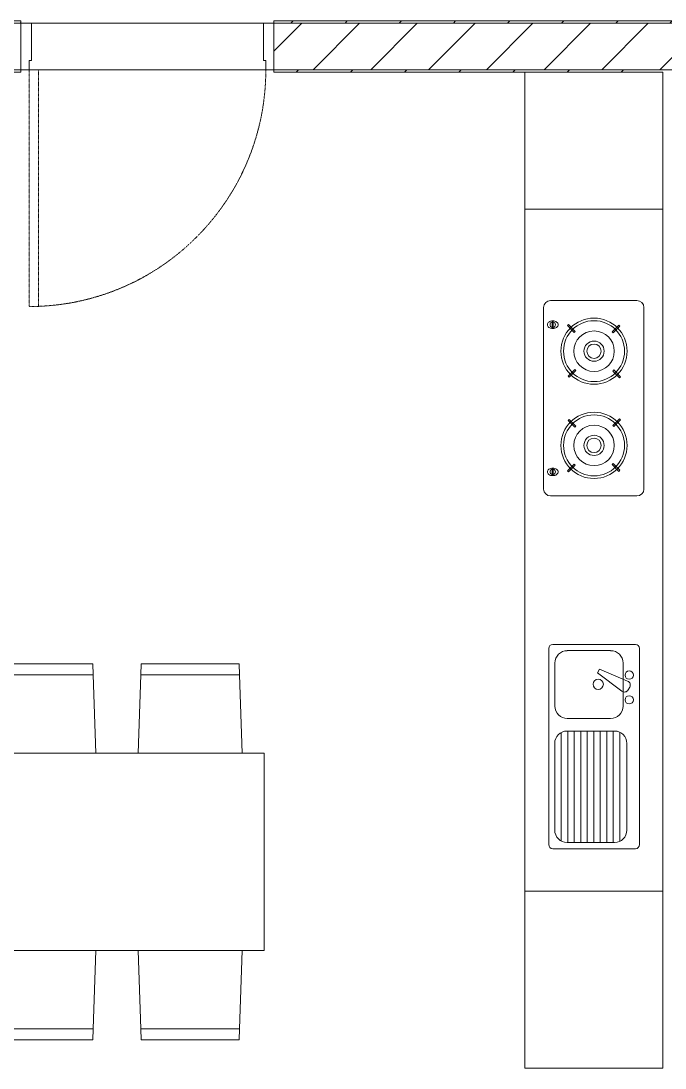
# Model space of a CAD drawing. Header units: millimetres. Extents: x -24439 to 198341, y -52871 to 149926.
# Drawn here: x 100278 to 103053, y 29037 to 33547 of the extents above; entities that cross this region are included whole.
import ezdxf

# ---------------------------------------------------------------- set-up
doc = ezdxf.new("R2010")
doc.units = ezdxf.units.MM
doc.linetypes.add('Grid Line', pattern=[22.225, 12.7, -3.175, 3.175, -3.175])
doc.linetypes.add('NET VAN', pattern=[1.06, 0.53, -0.53])
for name, color, linetype, lineweight in [('0-1', 7, 'Continuous', 5), ('A-DETL-GENF-2', 9, 'NET VAN', 9), ('A-DOOR', 31, 'Continuous', 9), ('A-DOOR-FRAM', 31, 'Continuous', 9), ('A-FLOR-1', 9, 'Continuous', 9), ('A-WALL', 113, 'Continuous', 9), ('A-WALL-3', 113, 'Continuous', 18), ('A-WALL-PATT-2', 9, 'Continuous', 9), ('A-WALL-PATT-3', 111, 'Continuous', 9), ('I-FURN', 30, 'Continuous', 9), ('I-FURN-1', 9, 'Continuous', 9), ('I-WALL-1', 253, 'Continuous', 18), ('I-WALL-3', 2, 'Continuous', 18), ('S-GRID-1', 1, 'Grid Line', 9)]:
    doc.layers.add(name, color=color, linetype=linetype, lineweight=lineweight)
pattern_1 = [(45, (0, 0), (-116.67262, 116.67262), [])]

# ---------------------------------------------------------------- blocks, each defined once
blk = doc.blocks.new('HE BEP A - HE BEP A-431959-TKCS_MB ĐỊNH VỊ CAO ĐỘ THIẾT KẾ')
at = {"layer": 'I-FURN'}
for p, q in [((3.5, -11), (765.9, -11)), ((3.5, -605.3), (3.5, -11)), ((765.9, -11), (765.9, -605.3)), ((765.9, -11), (765.9, -605.3)), ((4293.5, -11), (765.9, -11)), ((3703.5, -605.3), (3703.5, -11)), ((948.4, -131.7), (948.4, -487.8)), ((1810.5, -114.2), (965.9, -114.2)), ((1828, -487.8), (1828, -131.7)), ((2467.5, -494.2), (2467.5, -122.2)), ((3279.1, -92.2), (2497.5, -92.2)), ((2555.1, -129.3), (2587.6, -129.3)), ((2555.1, -133.3), (2555.1, -129.3)), ((2587.6, -133.3), (2555.1, -133.3)), ((2587.6, -129.3), (2587.6, -133.3)), ((3189, -129.3), (3189, -133.3)), ((3221.5, -129.3), (3189, -129.3)), ((3189, -133.3), (3221.5, -133.3)), ((3221.5, -133.3), (3221.5, -129.3)), ((3309.1, -494.2), (3309.1, -122.2)), ((981.5, -167.9), (1448.7, -167.9)), ((1028.4, -139.9), (1401.8, -139.9)), ((1562.5, -140.8), (1747.9, -140.8)), ((975, -397.7), (975, -193.3)), ((975, -195.9), (1455.1, -195.9)), ((975, -223.9), (1455.1, -223.9)), ((1455.1, -193.3), (1455.1, -397.7)), ((1509.1, -380.9), (1509.1, -194.2)), ((1801.3, -194.2), (1801.3, -380.9)), ((2575.3, -194.9), (2570.9, -199.3)), ((2570.9, -199.3), (2600, -228.4)), ((2604.4, -224), (2575.3, -194.9)), ((2600, -228.4), (2604.4, -224)), ((2792.8, -197.7), (2763.7, -226.8)), ((2768.1, -231.2), (2797.2, -202)), ((2797.2, -202), (2792.8, -197.7)), ((2979.4, -202), (2983.8, -197.7)), ((3008.5, -231.2), (2979.4, -202)), ((2983.8, -197.7), (3012.9, -226.8)), ((3172.2, -224), (3201.4, -194.9)), ((3176.6, -228.4), (3172.2, -224)), ((3205.8, -199.3), (3176.6, -228.4)), ((3201.4, -194.9), (3205.8, -199.3)), ((975, -251.9), (1455.1, -251.9)), ((2763.7, -226.8), (2768.1, -231.2)), ((3012.9, -226.8), (3008.5, -231.2)), ((975, -279.9), (1455.1, -279.9)), ((975, -307.9), (1455.1, -307.9)), ((975, -335.9), (1455.1, -335.9)), ((1706.2, -324.4), (1627.3, -429.4)), ((1670.1, -454.1), (1721.6, -333.3)), ((1721.6, -333.3), (1706.2, -324.4)), ((975, -363.9), (1455.1, -363.9)), ((975, -391.9), (1455.1, -391.9)), ((2573.6, -416.8), (2602.8, -387.7)), ((2607.1, -392.1), (2578, -421.2)), ((2602.8, -387.7), (2607.1, -392.1)), ((2766.5, -394.9), (2770.8, -390.5)), ((2795.6, -424), (2766.5, -394.9)), ((2770.8, -390.5), (2800, -419.6)), ((3005.8, -390.5), (2976.7, -419.6)), ((2981.1, -424), (3010.2, -394.9)), ((3010.2, -394.9), (3005.8, -390.5)), ((3173.9, -387.7), (3169.5, -392.1)), ((3169.5, -392.1), (3198.6, -421.2)), ((3203, -416.8), (3173.9, -387.7)), ((979.9, -419.9), (1450.3, -419.9)), ((1747.9, -434.2), (1562.5, -434.2)), ((2578, -421.2), (2573.6, -416.8)), ((2800, -419.6), (2795.6, -424)), ((2976.7, -419.6), (2981.1, -424)), ((3198.6, -421.2), (3203, -416.8)), ((1401.8, -451.1), (1028.4, -451.1)), ((1644.6, -463.3), (1632.2, -456.1)), ((965.9, -505.3), (1810.5, -505.3)), ((3279.1, -524.2), (2497.5, -524.2)), ((765.9, -605.3), (3.5, -605.3)), ((765.9, -605.3), (4293.5, -605.3))]:
    blk.add_line(p, q, dxfattribs=at)
for centre, radius in [((2685.4, -309.4), 142.6), ((2685.4, -309.4), 131.3), ((3091.2, -309.4), 142.6), ((3091.2, -309.4), 131.3), ((2685.4, -309.4), 87.2), ((3091.2, -309.4), 87.2), ((2685.4, -309.4), 43.6), ((3091.2, -309.4), 43.6), ((1656.3, -327.5), 22.2), ((2685.4, -309.4), 30.9), ((3091.2, -309.4), 30.9), ((1589.4, -460.9), 17.8), ((1696.1, -460.9), 17.8)]:
    blk.add_circle(centre, radius, dxfattribs=at)
for centre, radius, start, end in [((965.9, -131.7), 17.5, 90, 180), ((1810.5, -131.7), 17.5, 0, 90), ((2497.5, -122.2), 30, 90, 180), ((2588.6, -131.7), 33.5, 163.9419, 180), ((2588.6, -131.7), 33.5, 180, 196.0581), ((2580.1, -129.2), 24.7, 145.204, 163.9419), ((2571.3, -131.3), 11.6, 9.7177, 170.2823), ((2571.3, -131.3), 11.6, 189.9102, 350.0898), ((2574.8, -125.5), 18.1, 120.7976, 145.204), ((2571.4, -119.8), 11.5, 90, 120.7976), ((2571.4, -119.8), 11.5, 59.2024, 90), ((2568, -125.5), 18.1, 34.796, 59.2024), ((2562.6, -129.2), 24.7, 16.0581, 34.796), ((2554.1, -131.7), 33.5, 0, 16.0581), ((2554.1, -131.7), 33.5, 343.9419, 0), ((3222.5, -131.7), 33.5, 163.9419, 180), ((3222.5, -131.7), 33.5, 180, 196.0581), ((3214, -129.2), 24.7, 145.204, 163.9419), ((3208.7, -125.5), 18.1, 120.7976, 145.204), ((3205.3, -131.3), 11.6, 9.7177, 170.2823), ((3205.3, -131.3), 11.6, 189.9102, 350.0898), ((3205.3, -119.8), 11.5, 90, 120.7976), ((3205.3, -119.8), 11.5, 59.2024, 90), ((3201.9, -125.5), 18.1, 34.796, 59.2024), ((3196.5, -129.2), 24.7, 16.0581, 34.796), ((3188, -131.7), 33.5, 0, 16.0581), ((3188, -131.7), 33.5, 343.9419, 0), ((3279.1, -122.2), 30, 360, 90), ((1028.4, -193.3), 53.3, 90, 180), ((1401.8, -193.3), 53.3, 0, 90), ((1562.5, -194.2), 53.3, 90, 180), ((1747.9, -194.2), 53.3, 0, 90), ((2580.1, -134.1), 24.7, 196.0581, 214.796), ((2574.8, -137.9), 18.1, 214.796, 239.2024), ((2571.4, -143.6), 11.5, 239.2024, 270), ((2571.4, -143.6), 11.5, 270, 300.7976), ((2568, -137.9), 18.1, 300.7976, 325.204), ((2562.6, -134.1), 24.7, 325.204, 343.9419), ((3214, -134.1), 24.7, 196.0581, 214.796), ((3208.7, -137.9), 18.1, 214.796, 239.2024), ((3205.3, -143.6), 11.5, 239.2024, 270), ((3205.3, -143.6), 11.5, 270, 300.7976), ((3201.9, -137.9), 18.1, 300.7976, 325.204), ((3196.5, -134.1), 24.7, 325.204, 343.9419), ((1028.4, -397.7), 53.3, 180, 270), ((1401.8, -397.7), 53.3, 270, 0), ((1562.5, -380.9), 53.3, 180, 270), ((1747.9, -380.9), 53.3, 270, 0), ((1641, -440.7), 17.8, 140.5382, 240.0479), ((965.9, -487.8), 17.5, 180, 270), ((1653.4, -447.9), 17.8, 240.0479, 339.4621), ((1810.5, -487.8), 17.5, 270, 0), ((2497.5, -494.2), 30, 180, 270), ((3279.1, -494.2), 30, 270, 0)]:
    blk.add_arc(centre, radius, start, end, dxfattribs=at)
at = {"layer": 'I-FURN-1'}
for p, q in [((3.5, -11), (4293.5, -11)), ((3.5, -605.3), (3.5, -11)), ((4293.5, -605.3), (3.5, -605.3))]:
    blk.add_line(p, q, dxfattribs=at)
blk = doc.blocks.new('RES_BAN AN 1 - RES_BAN AN 1-851490-TKCS_MB ĐỊNH VỊ CAO ĐỘ THIẾT KẾ')
at = {"layer": 'I-FURN-1'}
for p, q in [((-425, -11.8), (-425, -1275)), ((425, -1275), (425, -11.8)), ((-761.9, -113.5), (-809.6, -115.1)), ((-809.6, -115.1), (-809.6, -536.9)), ((-761.9, -113.5), (-425, -102.3)), ((-761.9, -538.5), (-761.9, -113.5)), ((-761.9, -538.5), (-761.9, -113.5)), ((-425, -102.3), (-425, -549.7)), ((425, -102.3), (425, -549.7)), ((761.9, -113.5), (425, -102.3)), ((761.9, -538.5), (761.9, -113.5)), ((761.9, -113.5), (761.9, -538.5)), ((809.6, -115.1), (761.9, -113.5)), ((809.6, -536.9), (809.6, -115.1)), ((-809.6, -536.9), (-761.9, -538.5)), ((-425, -549.7), (-761.9, -538.5)), ((425, -549.7), (761.9, -538.5)), ((761.9, -538.5), (809.6, -536.9)), ((-809.6, -745.3), (-761.9, -743.8)), ((-809.6, -1167.2), (-809.6, -745.3)), ((-761.9, -743.8), (-425, -732.5)), ((-761.9, -1168.8), (-761.9, -743.8)), ((-761.9, -743.8), (-761.9, -1168.8)), ((-425, -732.5), (-425, -1180)), ((425, -732.5), (425, -1180)), ((761.9, -743.8), (425, -732.5)), ((761.9, -743.8), (809.6, -745.3)), ((761.9, -1168.8), (761.9, -743.8)), ((761.9, -1168.8), (761.9, -743.8)), ((809.6, -745.3), (809.6, -1167.2)), ((-761.9, -1168.8), (-809.6, -1167.2)), ((-425, -1180), (-761.9, -1168.8)), ((425, -1180), (761.9, -1168.8)), ((809.6, -1167.2), (761.9, -1168.8)), ((-425, -1275), (425, -1275))]:
    blk.add_line(p, q, dxfattribs=at)
blk = doc.blocks.new('NCV_TKTC_TANG 1_rvt-1-TKCS_MB ĐỊNH VỊ CAO ĐỘ THIẾT KẾ')
at = {"layer": 'A-WALL-PATT-2'}
h = blk.add_hatch(dxfattribs=at)
h.set_pattern_fill('FP_3', color=256, style=0, pattern_type=2)
h.set_pattern_definition(pattern_1)
h.paths.add_polyline_path([(100187.6, 33326.9), (100277.6, 33326.9), (100277.6, 33336.9), (100177.6, 33336.9), (100177.6, 33326.9)])
h.paths.add_polyline_path([(101376.3, 33326.9), (103052.6, 33326.9), (103052.6, 33336.9), (101367.6, 33336.9), (101367.6, 33326.9)])
at = {"layer": 'A-FLOR-1'}
for p, q in [((101322.6, 33536.9), (100322.6, 33536.9)), ((101332.6, 33336.9), (100312.6, 33336.9)), ((100312.6, 33336.9), (101332.6, 33336.9))]:
    blk.add_line(p, q, dxfattribs=at)
at = {"layer": 'I-WALL-1'}
for p, q in [((100277.6, 33336.9), (100177.6, 33336.9)), ((100277.6, 33326.9), (100277.6, 33336.9)), ((103052.6, 33336.9), (101367.6, 33336.9)), ((101367.6, 33336.9), (101367.6, 33326.9)), ((100187.6, 33326.9), (100277.6, 33326.9)), ((101367.6, 33326.9), (103042.6, 33326.9))]:
    blk.add_line(p, q, dxfattribs=at)
at = {"layer": 'I-FURN-1', "rotation": 89.99999999999955}
for name, p in [('HE BEP A - HE BEP A-431959-TKCS_MB ĐỊNH VỊ CAO ĐỘ THIẾT KẾ', (102437.2, 29033.4)), ('RES_BAN AN 1 - RES_BAN AN 1-851490-TKCS_MB ĐỊNH VỊ CAO ĐỘ THIẾT KẾ', (100050.8, 29968.2))]:
    blk.add_blockref(name, p, dxfattribs=at)
blk = doc.blocks.new('FD_05 - FD_05-1000x2200mm-835434-TKCS_MB ĐỊNH VỊ CAO ĐỘ THIẾT KẾ')
at = {"layer": 'A-DETL-GENF-2'}
for p, q in [((470, 100), (470, 1120)), ((470, 1120), (510, 1120)), ((510, 1120), (510, 100)), ((510, 100), (470, 100))]:
    blk.add_line(p, q, dxfattribs=at)
blk.add_arc((510, 100), 1020, 92.2475, 180, dxfattribs=at)
at = {"layer": 'A-DOOR-FRAM'}
for p, q in [((-510, 100), (-545, 100)), ((-545, 100), (-545, -100)), ((-510, 60), (-510, 100)), ((545, 100), (510, 100)), ((510, 100), (510, 60)), ((545, -100), (545, 100)), ((-500, 60), (-510, 60)), ((-500, -100), (-500, 60)), ((510, 60), (500, 60)), ((500, 60), (500, -100)), ((-545, -100), (-500, -100)), ((500, -100), (545, -100))]:
    blk.add_line(p, q, dxfattribs=at)

msp = doc.modelspace()

# ---------------------------------------------------------------- hatches: boundary and pattern name
at = {"layer": 'A-WALL-PATT-3'}
h = msp.add_hatch(dxfattribs=at)
h.set_pattern_fill('FP_8', color=256, style=0, pattern_type=2)
h.set_pattern_definition(pattern_1)
h.paths.add_polyline_path([(101367.6, 33536.9), (104202.6, 33536.9), (104202.6, 33546.9), (101367.6, 33546.9)])
h.paths.add_polyline_path([(86652.3, 33536.9), (90337.6, 33536.9), (90337.6, 33546.9), (85247.6, 33546.9), (85247.6, 33536.9), (86454.7, 33536.9)])
h.paths.add_polyline_path([(100277.6, 33536.9), (100277.6, 33546.9), (93167.6, 33546.9), (93167.6, 33536.9), (100127.6, 33536.9)])
h.paths.add_polyline_path([(83327.6, 33536.9), (84257.6, 33536.9), (84255.4, 33546.9), (83317.6, 33546.9), (83317.6, 33536.9)])
h.paths.add_polyline_path([(91577.6, 33536.9), (92077.6, 33536.9), (92075.4, 33546.9), (91427.6, 33546.9), (91427.6, 33536.9)])
h = msp.add_hatch(dxfattribs=at)
h.set_pattern_fill('FP_1', color=256, style=0, pattern_type=2)
h.set_pattern_definition([(45, (0, 0), (-124.4508, 124.4508), [])])
h.paths.add_polyline_path([(107977.6, 33336.9), (107977.6, 33536.9), (105630.3, 33536.9), (105631.4, 33336.9), (107032, 33336.9)])
h.paths.add_polyline_path([(104971.3, 33336.9), (105109, 33336.9), (105072.8, 33352.6), (104971.3, 33408.1), (104875.4, 33472.6), (104796.5, 33536.9), (104412.6, 33536.9), (104412.6, 33336.9), (104611.2, 33336.9)])
h.paths.add_polyline_path([(102795.5, 33336.9), (104212.6, 33336.9), (104212.6, 33536.9), (101367.6, 33536.9), (101367.6, 33336.9), (102190.3, 33336.9)])
h.paths.add_polyline_path([(100127.6, 33336.9), (100277.6, 33336.9), (100277.6, 33536.9), (100127.6, 33536.9), (100127.6, 33376.9)])

# ---------------------------------------------------------------- linework, layer by layer
at = {"layer": 'A-WALL'}
for p, q in [((100277.6, 33536.9), (100127.6, 33536.9)), ((100127.6, 33536.9), (100277.6, 33536.9)), ((100322.6, 33536.9), (101322.6, 33536.9)), ((104202.6, 33536.9), (101367.6, 33536.9)), ((101367.6, 33536.9), (104202.6, 33536.9)), ((101332.6, 33336.9), (100312.6, 33336.9))]:
    msp.add_line(p, q, dxfattribs=at)
at = {"layer": 'A-WALL-3'}
for p, q in [((100127.6, 33336.9), (100277.6, 33336.9)), ((101367.6, 33336.9), (104212.6, 33336.9))]:
    msp.add_line(p, q, dxfattribs=at)
at = {"layer": 'I-WALL-3'}
for p, q in [((100277.6, 33546.9), (93167.6, 33546.9)), ((100277.6, 33536.9), (100277.6, 33546.9)), ((104202.6, 33546.9), (101367.6, 33546.9)), ((101367.6, 33546.9), (101367.6, 33536.9))]:
    msp.add_line(p, q, dxfattribs=at)
at = {"layer": 'S-GRID-1'}
msp.add_line((131551.8, 33536.9), (29351.8, 33536.9), dxfattribs=at)

# ---------------------------------------------------------------- block references
at = {"layer": '0-1'}
msp.add_blockref('NCV_TKTC_TANG 1_rvt-1-TKCS_MB ĐỊNH VỊ CAO ĐỘ THIẾT KẾ', (0, 0), dxfattribs=at)
at = {"layer": 'A-DOOR', "rotation": 180}
msp.add_blockref('FD_05 - FD_05-1000x2200mm-835434-TKCS_MB ĐỊNH VỊ CAO ĐỘ THIẾT KẾ', (100822.6, 33436.9), dxfattribs=at)

doc.saveas('drawing.dxf')
